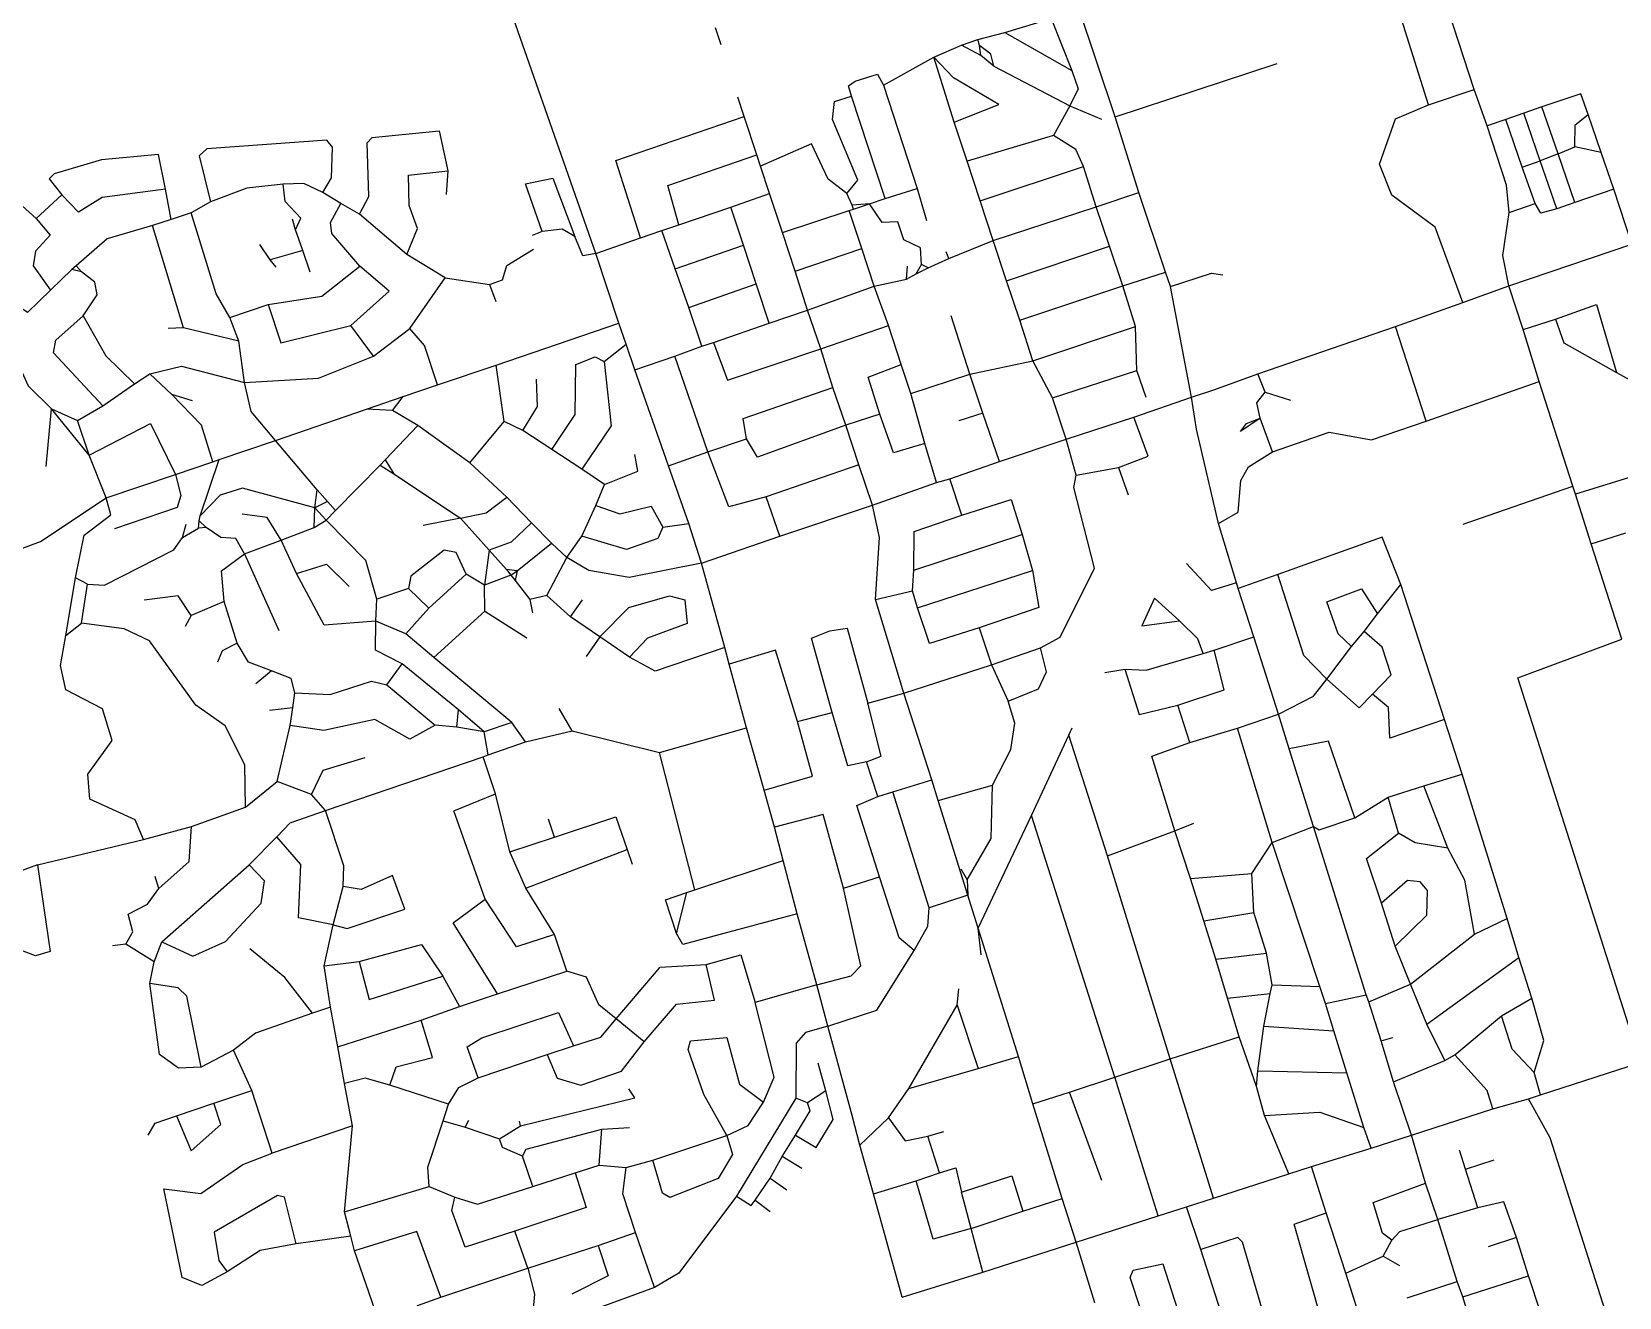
# Model space of a CAD drawing. Header units: metres. Extents: x 609554 to 651406, y 4826501 to 4857446.
# Drawn here: x 634038 to 637794, y 4844622 to 4847618 of the extents above; entities that cross this region are included whole.
import ezdxf

# ---------------------------------------------------------------- set-up
doc = ezdxf.new("R2010")
doc.units = ezdxf.units.M

msp = doc.modelspace()

# ---------------------------------------------------------------- linework, layer by layer
at = {"layer": 'ROADS'}
for points in [[(636601.3, 4847416.6), (636384.1, 4848066.4)], [(635372.7, 4847093.1), (635118.3, 4847821.6)], [(637342.6, 4847444.9), (637278.9, 4847647.8), (637315.8, 4847742.1), (637352.8, 4847782)], [(637451.2, 4847481.6), (637352.8, 4847782)], [(636340.7, 4847616.2), (636450.3, 4847649.7), (636499.1, 4847526.4)], [(635669, 4847587.2), (635656, 4847627.4)], [(636276.7, 4847599.4), (636340.7, 4847616.2)], [(636340.7, 4847616.2), (636499.1, 4847526.4)], [(636172.1, 4847558), (636238, 4847586.2)], [(636238, 4847586.2), (636276.7, 4847599.4)], [(636283.2, 4847561.4), (636238, 4847586.2)], [(636280.7, 4847585.3), (636276.7, 4847599.4)], [(636314.6, 4847536.3), (636307.4, 4847565), (636280.7, 4847585.3)], [(636283.2, 4847561.4), (636280.7, 4847585.3)], [(636052.9, 4847491.6), (636172.1, 4847558)], [(636220.2, 4847404.3), (636172.1, 4847558)], [(636220.2, 4847404.3), (636326.3, 4847445.9), (636218.9, 4847508.9), (636172.1, 4847558)], [(636314.6, 4847536.3), (636283.2, 4847561.4)], [(636314.6, 4847536.3), (636494.1, 4847442.6)], [(636601.3, 4847416.6), (636985.1, 4847542.8)], [(635977.8, 4847465.8), (635970.2, 4847489.8), (635986.5, 4847501.2), (636039.1, 4847517.2), (636052.9, 4847491.6)], [(636052.9, 4847491.6), (636132.7, 4847247.2)], [(636499.1, 4847526.4), (636513.6, 4847482.9), (636494.1, 4847442.6)], [(635723.4, 4847417.5), (635709, 4847463.3)], [(635966.3, 4847235.2), (635992.8, 4847266.3), (635932.9, 4847410.6), (635937.6, 4847452.7), (635977.8, 4847465.8)], [(636057.2, 4847223.6), (635977.8, 4847465.8)], [(637342.6, 4847444.9), (637451.2, 4847481.6)], [(637481.3, 4847394.9), (637451.2, 4847481.6)], [(637720.3, 4847422.3), (637703.4, 4847471.3), (637611.2, 4847440)], [(635478.1, 4847129.9), (635420.3, 4847313.1), (635723.4, 4847417.5)], [(635753.6, 4847326.4), (635723.4, 4847417.5)], [(636494.1, 4847442.6), (636455.3, 4847372.6)], [(636494.1, 4847442.6), (636568.8, 4847411.1)], [(636657.7, 4847237.7), (636601.3, 4847416.6)], [(637423.7, 4846977), (637358.9, 4847155.2), (637255.7, 4847231.1), (637227.1, 4847304.9), (637265, 4847411.6), (637342.6, 4847444.9)], [(637568.2, 4847425.1), (637525.7, 4847410.3)], [(637611.2, 4847440), (637568.2, 4847425.1)], [(637607.1, 4847312.6), (637568.2, 4847425.1)], [(637649.3, 4847329.2), (637611.2, 4847440)], [(637689, 4847345.7), (637690, 4847397.7), (637720.3, 4847422.3)], [(637751.4, 4847332.5), (637720.3, 4847422.3)], [(634813.7, 4847186.1), (634835.4, 4847227.7), (634831.6, 4847354.9), (634843.6, 4847367.5), (635001.9, 4847383.1), (635022.8, 4847289)], [(636251.3, 4847311.9), (636220.2, 4847404.3)], [(637525.7, 4847410.3), (637481.3, 4847394.9)], [(637533.3, 4847190.1), (637527.2, 4847255.2), (637481.3, 4847394.9)], [(637564.8, 4847297.8), (637525.7, 4847410.3)], [(634726.8, 4847237.5), (634747.4, 4847271.8), (634749.2, 4847344.5), (634736.5, 4847361), (634452.1, 4847340.6), (634433.8, 4847324.2), (634460.8, 4847215.2)], [(635966.3, 4847235.2), (635922.3, 4847269.1), (635882.7, 4847352.4), (635762.4, 4847299.9)], [(636455.3, 4847372.6), (636251.3, 4847311.9)], [(636526.4, 4847298.9), (636508.2, 4847339.3), (636455.3, 4847372.6)], [(637649.3, 4847329.2), (637689, 4847345.7)], [(637751.4, 4847332.5), (637689, 4847345.7)], [(634354.5, 4847245.6), (634337.7, 4847327.3), (634203.4, 4847314.4), (634090.8, 4847282), (634078.9, 4847270), (634109.5, 4847231.7)], [(635569.4, 4847161.2), (635543, 4847254.3), (635753.6, 4847326.4)], [(635762.4, 4847299.9), (635753.6, 4847326.4)], [(636281.8, 4847218.1), (636251.3, 4847311.9)], [(637564.8, 4847297.8), (637607.1, 4847312.6)], [(637649.3, 4847329.2), (637607.1, 4847312.6)], [(637646.5, 4847198.6), (637607.1, 4847312.6)], [(637689.2, 4847213.4), (637649.3, 4847329.2)], [(637781.4, 4847245.4), (637751.4, 4847332.5)], [(634925.6, 4847090.7), (634951, 4847152.4), (634931.3, 4847206.7), (634929.5, 4847278.7), (635022.8, 4847289)], [(635022.8, 4847289), (635018.3, 4847232.4)], [(635245.6, 4847145.3), (635206.2, 4847257.7), (635271.3, 4847271.5), (635322.9, 4847133.6)], [(635783.9, 4847235.4), (635762.4, 4847299.9)], [(636281.8, 4847218.1), (636526.4, 4847298.9)], [(636556.5, 4847203.8), (636526.4, 4847298.9)], [(637594.9, 4847211.2), (637564.8, 4847297.8)], [(634109.5, 4847231.7), (634048.7, 4847175.8)], [(634354.5, 4847245.6), (634204.5, 4847225.4), (634148.7, 4847191.2), (634109.5, 4847231.7)], [(634367.7, 4847173.4), (634354.5, 4847245.6)], [(634632.7, 4847257.4), (634547.1, 4847247.8), (634460.8, 4847215.2)], [(634726.8, 4847237.5), (634681.5, 4847258.8), (634632.7, 4847257.4)], [(634662, 4847149.1), (634674.3, 4847176.8), (634637.3, 4847216.2), (634632.7, 4847257.4)], [(634769, 4847211.7), (634726.8, 4847237.5)], [(635692.4, 4847203.1), (635783.9, 4847235.4)], [(635814.4, 4847142.8), (635783.9, 4847235.4)], [(635979.2, 4847207.7), (635966.3, 4847235.2)], [(636057.2, 4847223.6), (636132.7, 4847247.2)], [(636132.7, 4847247.2), (636155, 4847171.1)], [(636556.5, 4847203.8), (636657.7, 4847237.7)], [(636720.9, 4847048.9), (636657.7, 4847237.7)], [(637781.4, 4847245.4), (637689.2, 4847213.4)], [(637824, 4847115), (637781.4, 4847245.4)], [(634027.6, 4846953), (633963.4, 4846997.9), (633954.4, 4847029.6), (633967.2, 4847124.4), (633996.4, 4847194.6), (634015.5, 4847205.6), (634048.7, 4847175.8)], [(634415.2, 4847189.3), (634367.7, 4847173.4)], [(634460.8, 4847215.2), (634415.2, 4847189.3)], [(634506.6, 4846941.7), (634474, 4846997.3), (634415.2, 4847189.3)], [(634814.1, 4847063.3), (634747.7, 4847140.2), (634744.9, 4847166.8), (634769, 4847211.7)], [(634813.7, 4847186.1), (634769, 4847211.7)], [(635569.4, 4847161.2), (635692.4, 4847203.1)], [(635722.3, 4847112.7), (635692.4, 4847203.1)], [(635814.4, 4847142.8), (635972.3, 4847194.6)], [(635972.3, 4847194.6), (635982.2, 4847197.9)], [(636001.8, 4847104.5), (635972.3, 4847194.6)], [(636020.2, 4847210.7), (635979.2, 4847207.7)], [(635982.2, 4847197.9), (635979.2, 4847207.7)], [(635982.2, 4847197.9), (636020.2, 4847210.7)], [(636020.2, 4847210.7), (636057.2, 4847223.6)], [(636142.9, 4847066.7), (636140.5, 4847106.6), (636101.6, 4847125.1), (636087, 4847168), (636050.4, 4847166.7), (636020.2, 4847210.7)], [(636312.5, 4847123.9), (636281.8, 4847218.1)], [(636312.5, 4847123.9), (636556.5, 4847203.8)], [(636588.2, 4847110.6), (636556.5, 4847203.8)], [(637532.5, 4847016.4), (637518.3, 4847088.5), (637533.3, 4847190.1)], [(637533.3, 4847190.1), (637594.9, 4847211.2)], [(637646.5, 4847198.6), (637608.9, 4847188.4), (637594.9, 4847211.2)], [(637689.2, 4847213.4), (637646.5, 4847198.6)], [(634048.7, 4847175.8), (634081.3, 4847136.6), (634047.1, 4847098.9), (634041.5, 4847063.7), (634082.1, 4847006.6)], [(634323.5, 4847159.6), (634216.4, 4847127.7), (634142.7, 4847063.8)], [(634367.7, 4847173.4), (634323.5, 4847159.6)], [(634397, 4846917.1), (634323.5, 4847159.6)], [(634662, 4847149.1), (634655, 4847174.6)], [(634925.6, 4847090.7), (634813.7, 4847186.1)], [(635322.9, 4847133.6), (635292.8, 4847150.9), (635245.6, 4847145.3)], [(635528.6, 4847147.4), (635569.4, 4847161.2)], [(634602.1, 4847078.2), (634577.8, 4847114.7)], [(634679.6, 4847100.3), (634662, 4847149.1)], [(635245.6, 4847145.3), (635221.7, 4847135.4)], [(635372.7, 4847093.1), (635342.1, 4847087.4), (635322.9, 4847133.6)], [(635372.7, 4847093.1), (635478.1, 4847129.9)], [(635478.1, 4847129.9), (635528.6, 4847147.4)], [(635560.2, 4847056.9), (635528.6, 4847147.4)], [(635844.3, 4847051.6), (635814.4, 4847142.8)], [(636208.2, 4847081.4), (636312.5, 4847123.9)], [(636344.6, 4847028.3), (636312.5, 4847123.9)], [(637532.5, 4847016.4), (637824, 4847115)], [(634679.6, 4847100.3), (634602.1, 4847078.2)], [(634616.2, 4847060.4), (634602.1, 4847078.2)], [(634696.6, 4847048.8), (634679.6, 4847100.3)], [(635016.4, 4847035.6), (634925.6, 4847090.7)], [(635121.1, 4847019.4), (635151.8, 4847030.5), (635162.2, 4847064.5), (635225.3, 4847103.2)], [(635427, 4846928.2), (635372.7, 4847093.1)], [(635560.2, 4847056.9), (635722.3, 4847112.7)], [(635752, 4847021.3), (635722.3, 4847112.7)], [(635844.3, 4847051.6), (636001.8, 4847104.5)], [(636031.3, 4847015.8), (636001.8, 4847104.5)], [(636158.8, 4847059.5), (636208.2, 4847081.4)], [(636208.2, 4847081.4), (636201.4, 4847096.7)], [(636344.6, 4847028.3), (636588.2, 4847110.6)], [(636619.5, 4847016.3), (636588.2, 4847110.6)], [(634133.2, 4847055), (634082.1, 4847006.6)], [(634142.7, 4847063.8), (634133.2, 4847055)], [(634155.8, 4847049.8), (634133.2, 4847055)], [(634155.8, 4847049.8), (634142.7, 4847063.8)], [(634160, 4846945.4), (634193.1, 4846995.2), (634186.9, 4847025.1), (634155.8, 4847049.8)], [(634597.5, 4846972.1), (634724, 4846992.3), (634814.1, 4847063.3)], [(634793, 4846922.9), (634883.9, 4847004), (634814.1, 4847063.3)], [(635592.9, 4846964.9), (635560.2, 4847056.9)], [(635873.8, 4846959.1), (635844.3, 4847051.6)], [(636107.9, 4847032.2), (636109.7, 4847063.4)], [(636107.9, 4847032.2), (636130.7, 4847044.9)], [(636130.7, 4847044.9), (636142.9, 4847066.7)], [(636130.7, 4847044.9), (636158.8, 4847059.5)], [(636158.8, 4847059.5), (636142.9, 4847066.7)], [(636619.5, 4847016.3), (636720.9, 4847048.9)], [(636732.5, 4847015), (636720.9, 4847048.9)], [(636732.5, 4847015), (636829.2, 4847046.7), (636856, 4847042.3)], [(634082.1, 4847006.6), (634027.6, 4846953)], [(634932.4, 4846915.6), (635016.4, 4847035.6)], [(635016.4, 4847035.6), (635121.1, 4847019.4)], [(635121.1, 4847019.4), (635136.3, 4846979.1)], [(635592.9, 4846964.9), (635752, 4847021.3)], [(635783, 4846928.4), (635752, 4847021.3)], [(635873.8, 4846959.1), (636031.3, 4847015.8)], [(636031.3, 4847015.8), (636107.9, 4847032.2)], [(636065.3, 4846922.6), (636031.3, 4847015.8)], [(636376, 4846935.3), (636344.6, 4847028.3)], [(636376, 4846935.3), (636619.5, 4847016.3)], [(636649.4, 4846920.4), (636619.5, 4847016.3)], [(636781.8, 4846752.8), (636732.5, 4847015)], [(637423.7, 4846977), (637532.5, 4847016.4)], [(637566.5, 4846913), (637532.5, 4847016.4)], [(634506.6, 4846941.7), (634597.5, 4846972.1)], [(634597.5, 4846972.1), (634627.2, 4846881.4), (634793, 4846922.9)], [(635623.6, 4846873.3), (635592.9, 4846964.9)], [(637264.9, 4846920.2), (637423.7, 4846977)], [(637643, 4846937.4), (637740, 4846972.2), (637787.9, 4846811)], [(634206.5, 4846732.7), (634089.4, 4846858.3), (634094.6, 4846888.2), (634160, 4846945.4)], [(634160, 4846945.4), (634213.3, 4846850.5), (634281.3, 4846784.9)], [(634527.7, 4846885.6), (634506.6, 4846941.7)], [(635137.2, 4846828.9), (635427, 4846928.2)], [(635444.5, 4846878.5), (635427, 4846928.2)], [(635651.1, 4846882.4), (635783, 4846928.4)], [(635783, 4846928.4), (635873.8, 4846959.1)], [(635904.8, 4846867.7), (635873.8, 4846959.1)], [(636257.8, 4846807.4), (636213.7, 4846945.2)], [(636406.7, 4846839.3), (636376, 4846935.3)], [(637566.5, 4846913), (637643, 4846937.4)], [(637643, 4846937.4), (637663.1, 4846881.8), (637787.9, 4846811)], [(634397, 4846917.1), (634360.8, 4846915.6)], [(634527.7, 4846885.6), (634397, 4846917.1)], [(634846.3, 4846850.4), (634793, 4846922.9)], [(634846.3, 4846850.4), (634932.4, 4846915.6)], [(634997.8, 4846782.5), (634967.2, 4846874.9), (634932.4, 4846915.6)], [(635904.8, 4846867.7), (636065.3, 4846922.6)], [(636095.3, 4846830.5), (636065.3, 4846922.6)], [(636406.7, 4846839.3), (636649.4, 4846920.4)], [(636652.3, 4846816.4), (636649.4, 4846920.4)], [(636939.2, 4846807.9), (637264.9, 4846920.2)], [(637337.5, 4846696), (637264.9, 4846920.2)], [(637604.8, 4846789.7), (637566.5, 4846913)], [(633997.5, 4846851.3), (634029.2, 4846779.8), (634084.8, 4846725.3)], [(634541.2, 4846787.5), (634527.7, 4846885.6)], [(634541.2, 4846787.5), (634716.8, 4846798.2), (634846.3, 4846850.4)], [(635392.6, 4846837.2), (635444.5, 4846878.5)], [(635465.1, 4846817.9), (635444.5, 4846878.5)], [(635465.1, 4846817.9), (635559.4, 4846850.4)], [(635559.4, 4846850.4), (635623.6, 4846873.3)], [(635638, 4846623.4), (635559.4, 4846850.4)], [(635623.6, 4846873.3), (635651.1, 4846882.4)], [(635651.1, 4846882.4), (635684.4, 4846793.1), (635904.8, 4846867.7)], [(635933.6, 4846776.2), (635904.8, 4846867.7)], [(634317.4, 4846808.5), (634392.5, 4846826.3), (634541.2, 4846787.5)], [(634997.8, 4846782.5), (635137.2, 4846828.9)], [(635155.8, 4846695.5), (635137.2, 4846828.9)], [(635268.9, 4846629.2), (635323.9, 4846712.1), (635325, 4846830.5), (635371, 4846848.2), (635392.6, 4846837.2)], [(635392.6, 4846837.2), (635409.2, 4846685), (635339.4, 4846582.4)], [(635544.9, 4846590.3), (635465.1, 4846817.9)], [(636044.5, 4846712.9), (636017.3, 4846800.6), (636095.3, 4846830.5)], [(636118.2, 4846761.5), (636095.3, 4846830.5)], [(636257.8, 4846807.4), (636406.7, 4846839.3)], [(636453.3, 4846751.4), (636406.7, 4846839.3)], [(636453.3, 4846751.4), (636652.3, 4846816.4)], [(636674.4, 4846752.3), (636652.3, 4846816.4)], [(634206.5, 4846732.7), (634281.3, 4846784.9)], [(634281.3, 4846784.9), (634317.4, 4846808.5)], [(634369.1, 4846759.6), (634317.4, 4846808.5)], [(634614.9, 4846650.1), (634557, 4846719.4), (634541.2, 4846787.5)], [(634917.1, 4846754.4), (634997.8, 4846782.5)], [(635200.2, 4846674.1), (635234.5, 4846731.1), (635232.5, 4846795.9)], [(635728.8, 4846654.6), (635721, 4846702.1), (635933.6, 4846776.2)], [(635964.4, 4846686.8), (635933.6, 4846776.2)], [(636118.2, 4846761.5), (636257.8, 4846807.4)], [(636288.4, 4846715.1), (636257.8, 4846807.4)], [(636837.5, 4846771.2), (636939.2, 4846807.9)], [(636956.1, 4846764.5), (636939.2, 4846807.9)], [(637337.5, 4846696), (637604.8, 4846789.7)], [(637684, 4846542.4), (637604.8, 4846789.7)], [(637787.9, 4846811), (637905.5, 4846746.4)], [(634466.7, 4846600.1), (634440, 4846686.3), (634369.1, 4846759.6)], [(634418.2, 4846744.3), (634369.1, 4846759.6)], [(634830.1, 4846724.4), (634917.1, 4846754.4)], [(634891.8, 4846721.5), (634917.1, 4846754.4)], [(636150.9, 4846643.6), (636118.2, 4846761.5)], [(636485.5, 4846653.4), (636453.3, 4846751.4)], [(636645.9, 4846705.3), (636781.8, 4846752.8)], [(636781.8, 4846752.8), (636837.5, 4846771.2)], [(636793.6, 4846677.3), (636781.8, 4846752.8)], [(636944.2, 4846703.5), (636936.4, 4846739.4), (636956.1, 4846764.5)], [(636956.1, 4846764.5), (637016.6, 4846745.7)], [(634072, 4846588.5), (634084.8, 4846725.3)], [(634174.1, 4846615.9), (634084.8, 4846725.3)], [(634084.8, 4846725.3), (634146.1, 4846697.9)], [(634146.1, 4846697.9), (634206.5, 4846732.7)], [(634614.9, 4846650.1), (634830.1, 4846724.4)], [(634891.8, 4846721.5), (634830.1, 4846724.4)], [(634951.8, 4846686), (634891.8, 4846721.5)], [(636044.5, 4846712.9), (635964.4, 4846686.8)], [(636150.9, 4846643.6), (636077.1, 4846621.1), (636044.5, 4846712.9)], [(636288.4, 4846715.1), (636231.3, 4846696.9)], [(636327.4, 4846600.5), (636288.4, 4846715.1)], [(636485.5, 4846653.4), (636645.9, 4846705.3)], [(636609.5, 4846586.6), (636679.5, 4846612.9), (636645.9, 4846705.3)], [(636944.2, 4846703.5), (636898.2, 4846671.8), (636912.1, 4846690.5), (636944.2, 4846703.5)], [(636973.7, 4846623.3), (636944.2, 4846703.5)], [(634174.1, 4846615.9), (634146.1, 4846697.9)], [(634174.1, 4846615.9), (634318.6, 4846690.4), (634378.3, 4846570)], [(634874.1, 4846604.5), (634951.8, 4846686)], [(635074.3, 4846597.8), (634951.8, 4846686)], [(635074.3, 4846597.8), (635155.8, 4846695.5)], [(635200.2, 4846674.1), (635155.8, 4846695.5)], [(635268.9, 4846629.2), (635200.2, 4846674.1)], [(635964.4, 4846686.8), (635754.8, 4846611), (635728.8, 4846654.6)], [(635995.3, 4846593.1), (635964.4, 4846686.8)], [(636845.8, 4846453.9), (636793.6, 4846677.3)], [(636973.7, 4846623.3), (637107.7, 4846670.1), (637207.9, 4846652.1), (637337.5, 4846696)], [(634481.8, 4846605.2), (634614.9, 4846650.1)], [(634713.5, 4846533.8), (634614.9, 4846650.1)], [(635339.4, 4846582.4), (635268.9, 4846629.2)], [(635638, 4846623.4), (635728.8, 4846654.6)], [(636178.8, 4846550.8), (636150.9, 4846643.6)], [(636327.4, 4846600.5), (636485.5, 4846653.4)], [(636509.2, 4846568.7), (636485.5, 4846653.4)], [(634213.8, 4846514.6), (634174.1, 4846615.9)], [(634378.3, 4846570), (634466.7, 4846600.1)], [(634436.5, 4846472.3), (634481.8, 4846605.2)], [(634466.7, 4846600.1), (634481.8, 4846605.2)], [(634756.8, 4846484.3), (634862.1, 4846592.2)], [(634862.1, 4846592.2), (634874.1, 4846604.5)], [(634862.1, 4846592.2), (634894.4, 4846571.4)], [(634874.1, 4846604.5), (634894.4, 4846571.4)], [(635162.2, 4846516.6), (635074.3, 4846597.8)], [(635393, 4846546.5), (635472.2, 4846577.8), (635465.1, 4846617.1)], [(635544.9, 4846590.3), (635638, 4846623.4)], [(635592.5, 4846453.7), (635544.9, 4846590.3)], [(635775.8, 4846517.4), (635687.2, 4846493), (635638, 4846623.4)], [(635995.3, 4846593.1), (635775.8, 4846517.4)], [(636027.1, 4846497.1), (635995.3, 4846593.1)], [(636210.2, 4846559.4), (636327.4, 4846600.5)], [(636845.8, 4846453.9), (636892.4, 4846481.1), (636899, 4846556), (636916.7, 4846588.3), (636973.7, 4846623.3)], [(634213.8, 4846514.6), (634378.3, 4846570)], [(634378.3, 4846570), (634390.8, 4846519.8), (634381.8, 4846491.6), (634233.7, 4846441)], [(634894.4, 4846571.4), (635052.6, 4846466.2)], [(635393, 4846546.5), (635339.4, 4846582.4)], [(636027.1, 4846497.1), (636178.8, 4846550.8)], [(636178.8, 4846550.8), (636210.2, 4846559.4)], [(636238.9, 4846473.9), (636210.2, 4846559.4)], [(636424.9, 4846159.9), (636471.4, 4846184.8), (636552.3, 4846347.8), (636503.6, 4846538.9), (636509.2, 4846568.7)], [(636509.2, 4846568.7), (636609.5, 4846586.6)], [(636609.5, 4846586.6), (636631.9, 4846522)], [(637900.5, 4846500), (637869.6, 4846578.9), (637690.4, 4846523)], [(633792.5, 4846312.7), (634058.7, 4846411.2), (634213.8, 4846514.6)], [(634141.2, 4846325.1), (634161.8, 4846426.3), (634225.5, 4846474.3), (634213.8, 4846514.6)], [(634707.4, 4846490.9), (634536.4, 4846537.7), (634484, 4846520.9), (634436.5, 4846472.3)], [(634707.4, 4846490.9), (634713.5, 4846533.8)], [(634737.6, 4846506.2), (634713.5, 4846533.8)], [(635052.6, 4846466.2), (635113.1, 4846479.4), (635162.2, 4846516.6)], [(635220.8, 4846455.8), (635162.2, 4846516.6)], [(635372.9, 4846496.4), (635393, 4846546.5)], [(635808, 4846424.1), (635775.8, 4846517.4)], [(637424.9, 4846452.2), (637684, 4846542.4)], [(637690.4, 4846523), (637684, 4846542.4)], [(637727.8, 4846406), (637690.4, 4846523)], [(634627.8, 4846414.3), (634594.9, 4846467.9), (634536.1, 4846476)], [(634706.6, 4846444.6), (634707.4, 4846490.9)], [(634737.6, 4846506.2), (634707.4, 4846490.9)], [(634734.6, 4846461.7), (634707.4, 4846490.9)], [(634734.6, 4846461.7), (634756.8, 4846484.3)], [(634756.8, 4846484.3), (634737.6, 4846506.2)], [(635339.3, 4846423.7), (635372.9, 4846496.4)], [(635372.9, 4846496.4), (635429.8, 4846476.8), (635503.5, 4846494.8), (635530.9, 4846444.9)], [(635808, 4846424.1), (636027.1, 4846497.1)], [(636034.5, 4846274.2), (636044.2, 4846420.4), (636027.1, 4846497.1)], [(636238.9, 4846473.9), (636355.3, 4846511), (636381.1, 4846427.5)], [(634394.9, 4846420.7), (634403.5, 4846452.2)], [(634394.9, 4846420.7), (634432.8, 4846442.7)], [(634432.8, 4846442.7), (634434.3, 4846460.1)], [(634451, 4846444.7), (634432.8, 4846442.7)], [(634434.3, 4846460.1), (634436.5, 4846472.3)], [(634451, 4846444.7), (634434.3, 4846460.1)], [(634541.3, 4846382), (634521.2, 4846418.7), (634485.7, 4846420.4), (634451, 4846444.7)], [(634627.8, 4846414.3), (634706.6, 4846444.6)], [(634706.6, 4846444.6), (634734.6, 4846461.7)], [(634854.5, 4846274.4), (634828.1, 4846366.1), (634734.6, 4846461.7)], [(635052.6, 4846466.2), (634963.9, 4846449.2)], [(635052.6, 4846466.2), (635120, 4846390.8)], [(635220.8, 4846455.8), (635172.1, 4846410), (635120, 4846390.8)], [(635267.4, 4846407.4), (635220.8, 4846455.8)], [(635530.9, 4846444.9), (635519.7, 4846418.4), (635445.2, 4846392.4), (635339.3, 4846423.7)], [(635530.9, 4846444.9), (635592.5, 4846453.7)], [(635622.7, 4846359.8), (635592.5, 4846453.7)], [(636124.9, 4846343.5), (636125.7, 4846434.9), (636238.9, 4846473.9)], [(636888.8, 4846313.7), (636845.8, 4846453.9)], [(634170.2, 4846310), (634210.2, 4846308), (634374.3, 4846391.2), (634394.9, 4846420.7)], [(634541.3, 4846382), (634627.8, 4846414.3)], [(634664.4, 4846335.9), (634627.8, 4846414.3)], [(635186.6, 4846341.7), (635267.4, 4846407.4)], [(635304.2, 4846373.5), (635267.4, 4846407.4)], [(635304.2, 4846373.5), (635339.3, 4846423.7)], [(635622.7, 4846359.8), (635808, 4846424.1)], [(636124.9, 4846343.5), (636381.1, 4846427.5)], [(636381.1, 4846427.5), (636406.2, 4846342.9)], [(637277.1, 4846309.7), (637233.3, 4846421.9), (636986, 4846333.4)], [(637727.8, 4846406), (637809.5, 4846432)], [(637800.3, 4846180.2), (637727.8, 4846406)], [(634493.3, 4846268.9), (634486.8, 4846341.7), (634541.3, 4846382)], [(634541.3, 4846382), (634622.6, 4846200.8)], [(635065.9, 4846334.3), (635042.2, 4846385.2), (635013.7, 4846390.7), (634934.9, 4846329), (634929.2, 4846299.9)], [(635120, 4846390.8), (635109.1, 4846308.2)], [(635120, 4846390.8), (635161, 4846345.1)], [(635257.1, 4846283.8), (635304.2, 4846373.5)], [(635622.7, 4846359.8), (635451.2, 4846326.3), (635356.4, 4846342.6), (635304.2, 4846373.5)], [(634118.3, 4846189), (634141.2, 4846325.1)], [(634170.2, 4846310), (634141.2, 4846325.1)], [(634664.4, 4846335.9), (634735.4, 4846357.4), (634788.7, 4846304.8)], [(634852.2, 4846222.6), (634730, 4846213.2), (634664.4, 4846335.9)], [(634977.3, 4846253.5), (635065.9, 4846334.3)], [(635109.1, 4846308.2), (635065.9, 4846334.3)], [(635171.2, 4846331.6), (635109.1, 4846308.2)], [(635161, 4846345.1), (635171.2, 4846331.6)], [(635186.6, 4846341.7), (635161, 4846345.1)], [(635171.2, 4846331.6), (635186.6, 4846341.7)], [(635171.2, 4846331.6), (635181.4, 4846318.7)], [(635186.6, 4846341.7), (635181.4, 4846318.7)], [(635677.5, 4846160.2), (635622.7, 4846359.8)], [(636122.2, 4846294.5), (636124.9, 4846343.5)], [(636134.1, 4846254), (636406.2, 4846342.9)], [(636406.2, 4846342.9), (636421.1, 4846255.2), (636279.8, 4846206.6)], [(636888.8, 4846313.7), (636829.1, 4846295.6), (636770.4, 4846359.5)], [(636986, 4846333.4), (636892.6, 4846299.7)], [(637102, 4846085.5), (637047.5, 4846141.5), (636986, 4846333.4)], [(634155.6, 4846218), (634170.2, 4846310)], [(634929.2, 4846299.9), (634854.5, 4846274.4)], [(634929.2, 4846299.9), (634977.3, 4846253.5)], [(635110.2, 4846246.1), (635109.1, 4846308.2)], [(635181.4, 4846318.7), (635216.5, 4846274.2)], [(636034.5, 4846274.2), (636122.2, 4846294.5)], [(636134.1, 4846254), (636122.2, 4846294.5)], [(636892.6, 4846299.7), (636888.8, 4846313.7)], [(636929.2, 4846185.4), (636892.6, 4846299.7)], [(637160.6, 4846162.6), (637128.8, 4846193), (637102.2, 4846268.5), (637184.2, 4846299), (637221.9, 4846239.7)], [(637221.9, 4846239.7), (637277.1, 4846309.7)], [(637381, 4845990.3), (637277.1, 4846309.7)], [(634415.3, 4846236.2), (634384.6, 4846282.3), (634304.1, 4846272.7)], [(634493.3, 4846268.9), (634415.3, 4846236.2)], [(634524.2, 4846170.5), (634493.3, 4846268.9)], [(634852.2, 4846222.6), (634854.5, 4846274.4)], [(634923, 4846192.4), (634977.3, 4846253.5)], [(635257.1, 4846283.8), (635216.5, 4846274.2)], [(635216.5, 4846274.2), (635222.7, 4846242.2)], [(635312.9, 4846233.3), (635257.1, 4846283.8)], [(635312.9, 4846233.3), (635340.9, 4846272.9)], [(635382.5, 4846185.4), (635451, 4846254.9), (635547.1, 4846282.5), (635582.9, 4846273.2), (635588.5, 4846217.5), (635495.2, 4846182.1), (635452.4, 4846137.5)], [(636101.5, 4846052.4), (636034.5, 4846274.2)], [(636279.8, 4846206.6), (636162.3, 4846169.5), (636134.1, 4846254)], [(636754, 4846223.2), (636694.5, 4846277.1), (636664.5, 4846211.6), (636754, 4846223.2)], [(634118.3, 4846189), (634155.6, 4846218)], [(634543.4, 4845782.5), (634541.9, 4845882.6), (634495.3, 4845974.6), (634426.6, 4846024.1), (634316.3, 4846175.9), (634256.4, 4846204.5), (634155.6, 4846218)], [(634415.3, 4846236.2), (634400.8, 4846210)], [(634914.2, 4846121.5), (634851.3, 4846154.4), (634852.2, 4846222.6)], [(634923, 4846192.4), (634852.2, 4846222.6)], [(634989.4, 4846136.8), (635110.2, 4846246.1)], [(635110.2, 4846246.1), (635209.4, 4846182.9)], [(635382.5, 4846185.4), (635312.9, 4846233.3)], [(636809.5, 4846146.2), (636796.9, 4846181), (636754, 4846223.2)], [(637190.5, 4846198.1), (637221.9, 4846239.7)], [(634302.3, 4845706.2), (634282.4, 4845752.4), (634175.4, 4845801.2), (634170.5, 4845860.6), (634228.3, 4845940.6), (634205.1, 4846014.8), (634118.9, 4846060.3), (634106, 4846117.4), (634118.3, 4846189)], [(634989.4, 4846136.8), (634923, 4846192.4)], [(635382.5, 4846185.4), (635349.9, 4846139.4)], [(635452.4, 4846137.5), (635382.5, 4846185.4)], [(635931.9, 4846006.3), (635883.2, 4846182.5), (635926.2, 4846200.2), (635967.2, 4846206), (636016.3, 4846028.8)], [(636279.8, 4846206.6), (636309.1, 4846119.2)], [(636835.8, 4846153.7), (636929.2, 4846185.4)], [(636987.6, 4846002.4), (636929.2, 4846185.4)], [(637160.6, 4846162.6), (637190.5, 4846198.1)], [(637210.3, 4846050.1), (637254.8, 4846095.3), (637233, 4846160.9), (637190.5, 4846198.1)], [(637844.4, 4845177.9), (637553.9, 4846088.7), (637800.3, 4846180.2)], [(634524.2, 4846170.5), (634488.6, 4846152.5), (634477.7, 4846125.5)], [(634605.4, 4846105.5), (634550.9, 4846125.6), (634524.2, 4846170.5)], [(635174, 4845982.8), (634989.4, 4846136.8)], [(635677.5, 4846160.2), (635513.2, 4846104), (635452.4, 4846137.5)], [(635688, 4846120.9), (635677.5, 4846160.2)], [(635850.2, 4845984.8), (635797.5, 4846153.9), (635688, 4846120.9)], [(636309.1, 4846119.2), (636424.9, 4846159.9)], [(636348.4, 4846033.3), (636419.9, 4846062.2), (636439.3, 4846102.5), (636424.9, 4846159.9)], [(636624, 4846108.7), (636674.9, 4846106.6), (636809.5, 4846146.2)], [(636749.7, 4846024.1), (636859.6, 4846060.1), (636835.8, 4846153.7)], [(636809.5, 4846146.2), (636835.8, 4846153.7)], [(637102, 4846085.5), (637160.6, 4846162.6)], [(634605.4, 4846105.5), (634568.3, 4846074)], [(634660.1, 4846052.8), (634651.7, 4846086.8), (634605.4, 4846105.5)], [(634878.1, 4846071.6), (634914.2, 4846121.5)], [(635047.7, 4846012.9), (634914.2, 4846121.5)], [(635729.4, 4845969.9), (635688, 4846120.9)], [(636101.5, 4846052.4), (636309.1, 4846119.2)], [(636309.1, 4846119.2), (636348.4, 4846033.3)], [(636577, 4846100.8), (636624, 4846108.7)], [(636624, 4846108.7), (636658.3, 4846001.5), (636749.7, 4846024.1)], [(634660.1, 4846052.8), (634744.4, 4846049.2), (634842, 4846081), (634878.1, 4846071.6)], [(634878.1, 4846071.6), (634992.7, 4845976.5)], [(636987.6, 4846002.4), (637070.3, 4846044.9), (637102, 4846085.5)], [(637102, 4846085.5), (637178.8, 4846017.9), (637210.3, 4846050.1)], [(634655.7, 4846017.6), (634660.1, 4846052.8)], [(636013, 4845889.8), (636047.9, 4845903.4), (636016.3, 4846028.8)], [(636016.3, 4846028.8), (636101.5, 4846052.4)], [(636167.3, 4845847.4), (636101.5, 4846052.4)], [(636310.9, 4845834.2), (636354.7, 4845918.9), (636364.2, 4845980.9), (636348.4, 4846033.3)], [(636777.7, 4845935.6), (636749.7, 4846024.1)], [(637381, 4845990.3), (637251, 4845945.4), (637248.1, 4846018.1), (637210.3, 4846050.1)], [(634655.7, 4846017.6), (634600.6, 4846011.1)], [(634649.7, 4845975.4), (634655.7, 4846017.6)], [(634992.7, 4845976.5), (634932.4, 4845943.5), (634850, 4845990), (634729.2, 4845964.2), (634649.7, 4845975.4)], [(635043.7, 4845971.8), (635047.7, 4846012.9)], [(635108.6, 4845960.8), (635047.7, 4846012.9)], [(635316.9, 4845963), (635285.8, 4846015.6)], [(635850.2, 4845984.8), (635931.9, 4846006.3)], [(636013, 4845889.8), (635968.9, 4845880), (635931.9, 4846006.3)], [(636890.9, 4845969.7), (636987.6, 4846002.4)], [(637012.8, 4845920.7), (636987.6, 4846002.4)], [(637422.4, 4845860.9), (637381, 4845990.3)], [(634618.5, 4845843), (634649.7, 4845975.4)], [(635043.7, 4845971.8), (634992.7, 4845976.5)], [(635108.6, 4845960.8), (635043.7, 4845971.8)], [(635174, 4845982.8), (635108.6, 4845960.8)], [(635117.6, 4845906.3), (635108.6, 4845960.8)], [(635206.6, 4845936.8), (635174, 4845982.8)], [(635206.6, 4845936.8), (635316.9, 4845963)], [(635316.9, 4845963), (635523.4, 4845911.6)], [(635523.4, 4845911.6), (635729.4, 4845969.9)], [(635771.3, 4845822.4), (635729.4, 4845969.9)], [(635771.3, 4845822.4), (635885.5, 4845855.5), (635850.2, 4845984.8)], [(636403.1, 4845762.8), (636492, 4845953.1)], [(636492, 4845953.1), (636499.4, 4845970.5)], [(636583.3, 4845667.1), (636492, 4845953.1)], [(636777.7, 4845935.6), (636890.9, 4845969.7)], [(636973.2, 4845699.1), (636890.9, 4845969.7)], [(635117.6, 4845906.3), (635206.6, 4845936.8)], [(635607.1, 4845586.8), (635523.4, 4845911.6)], [(636742.5, 4845726.1), (636688.5, 4845903), (636777.7, 4845935.6)], [(637168.7, 4845757.1), (637106.2, 4845938.6), (637012.8, 4845920.7)], [(637070.5, 4845736.3), (637012.8, 4845920.7)], [(634700.2, 4845812.2), (634727.5, 4845869.8), (634826.7, 4845900)], [(634732.8, 4845774.5), (635106.1, 4845901.6)], [(635106.1, 4845901.6), (635117.6, 4845906.3)], [(635135.1, 4845814.2), (635106.1, 4845901.6)], [(636040.2, 4845807.3), (636013, 4845889.8)], [(634543.4, 4845782.5), (634618.5, 4845843)], [(634700.2, 4845812.2), (634618.5, 4845843)], [(636075.5, 4845818.3), (636167.3, 4845847.4)], [(636182.7, 4845797.9), (636167.3, 4845847.4)], [(637331.9, 4845832.8), (637422.4, 4845860.9)], [(637529, 4845519.2), (637422.4, 4845860.9)], [(634732.8, 4845774.5), (634700.2, 4845812.2)], [(635111, 4845564.8), (635036.6, 4845774.1), (635135.1, 4845814.2)], [(635169, 4845676.7), (635135.1, 4845814.2)], [(635795.1, 4845734.8), (635771.3, 4845822.4)], [(636043.8, 4845617.3), (635990, 4845786.3), (636040.2, 4845807.3)], [(636040.2, 4845807.3), (636075.5, 4845818.3)], [(636161.4, 4845543.7), (636075.5, 4845818.3)], [(636182.7, 4845797.9), (636310.9, 4845834.2)], [(636251.5, 4845610), (636308.3, 4845708.1), (636310.9, 4845834.2)], [(637168.7, 4845757.1), (637247.3, 4845805.9)], [(637247.3, 4845805.9), (637331.9, 4845832.8)], [(637271.7, 4845720.5), (637247.3, 4845805.9)], [(637388.4, 4845685.7), (637331.9, 4845832.8)], [(634416.1, 4845736.8), (634543.4, 4845782.5)], [(634618.2, 4845712.1), (634649.5, 4845745.1), (634732.8, 4845774.5)], [(634774.6, 4845594.6), (634776.8, 4845643.6), (634732.8, 4845774.5)], [(635958.7, 4845590.8), (635910.9, 4845764.9), (635795.1, 4845734.8)], [(636252.9, 4845573.9), (636182.7, 4845797.9)], [(636277.4, 4845495.7), (636403.1, 4845762.8)], [(636600.9, 4845143.3), (636403.1, 4845762.8)], [(634302.3, 4845706.2), (634416.1, 4845736.8)], [(634339, 4845590.1), (634410.4, 4845654.1), (634416.1, 4845736.8)], [(635274.8, 4845711.6), (635260.9, 4845754)], [(635274.8, 4845711.6), (635419.7, 4845759.2), (635446.9, 4845682)], [(635815.9, 4845655.8), (635795.1, 4845734.8)], [(636583.3, 4845667.1), (636742.5, 4845726.1)], [(636742.5, 4845726.1), (636787.7, 4845744.4)], [(636779.3, 4845613.6), (636742.5, 4845726.1)], [(636973.2, 4845699.1), (637070.5, 4845736.3)], [(637070.5, 4845736.3), (637083.8, 4845728.5), (637168.7, 4845757.1)], [(637195.1, 4845338.1), (637070.5, 4845736.3)], [(634051.6, 4845645.5), (634302.3, 4845706.2)], [(634552.1, 4845646), (634618.2, 4845712.1)], [(634751.2, 4845503.7), (634669.2, 4845520.2), (634674.6, 4845646.4), (634618.2, 4845712.1)], [(635169, 4845676.7), (635274.8, 4845711.6)], [(636924.6, 4845625.3), (636973.2, 4845699.1)], [(637085.6, 4845358.1), (636973.2, 4845699.1)], [(637231.8, 4845554.8), (637196.2, 4845661.2), (637271.7, 4845720.5)], [(637388.4, 4845685.7), (637310.9, 4845698.3), (637271.7, 4845720.5)], [(635207, 4845590.8), (635169, 4845676.7)], [(635207, 4845590.8), (635446.9, 4845682)], [(635446.9, 4845682), (635458.8, 4845647.4)], [(635607.1, 4845586.8), (635815.9, 4845655.8)], [(635849.2, 4845529.6), (635815.9, 4845655.8)], [(636731.7, 4845186.7), (636583.3, 4845667.1)], [(637451.6, 4845481.8), (637428.6, 4845609.4), (637388.4, 4845685.7)], [(634051.6, 4845645.5), (633930.8, 4845601.4)], [(634051.6, 4845645.5), (634081.9, 4845440.7), (634047.2, 4845430.4), (633948.2, 4845467.6)], [(634339, 4845590.1), (634329.7, 4845618)], [(634346.1, 4845463.5), (634419, 4845429.5), (634496.6, 4845464.6), (634581.1, 4845555.2), (634589, 4845607.8), (634552.1, 4845646)], [(634346.1, 4845463.5), (634552.1, 4845646)], [(634751.2, 4845503.7), (634784.1, 4845495.5), (634920.4, 4845540.9), (634891.7, 4845620.8), (634817.3, 4845587.7), (634774.6, 4845594.6)], [(635958.7, 4845590.8), (636043.8, 4845617.3)], [(636125.8, 4845442.8), (636090.6, 4845473.1), (636043.8, 4845617.3)], [(636236.6, 4845636.1), (636251.5, 4845610)], [(636779.3, 4845613.6), (636924.6, 4845625.3)], [(636811.3, 4845513.2), (636779.3, 4845613.6)], [(636929.5, 4845533.3), (636924.6, 4845625.3)], [(634260.4, 4845458.4), (634277.4, 4845487.1), (634266.1, 4845528.8), (634311.7, 4845552.7), (634339, 4845590.1)], [(634751.2, 4845503.7), (634774.6, 4845594.6)], [(635274.5, 4845480.9), (635207, 4845590.8)], [(635563.9, 4845483.3), (635537.8, 4845563.2), (635587.9, 4845580.3)], [(635563.9, 4845483.3), (635587.9, 4845580.3)], [(635587.9, 4845580.3), (635607.1, 4845586.8)], [(635895.4, 4845361.6), (635976.6, 4845383.1), (635999.3, 4845406.5), (635958.7, 4845590.8)], [(636252.9, 4845573.9), (636161.4, 4845543.7)], [(636251.5, 4845610), (636252.9, 4845573.9)], [(636264, 4845538.7), (636252.9, 4845573.9)], [(637264.1, 4845453.4), (637338.9, 4845526.7), (637340.8, 4845584.8), (637322.8, 4845605.5), (637293.4, 4845608.9), (637231.8, 4845554.8)], [(635140.2, 4845340.3), (635035.4, 4845508.8), (635111, 4845564.8)], [(635274.5, 4845480.9), (635184.6, 4845452.1), (635111, 4845564.8)], [(636125.8, 4845442.8), (636158.3, 4845500.4), (636161.4, 4845543.7)], [(636277.4, 4845495.7), (636264, 4845538.7)], [(637264.1, 4845453.4), (637231.8, 4845554.8)], [(634729.6, 4845407), (634751.2, 4845503.7)], [(635849.2, 4845529.6), (635578.2, 4845456.9), (635563.9, 4845483.3)], [(635895.4, 4845361.6), (635849.2, 4845529.6)], [(636811.3, 4845513.2), (636929.5, 4845533.3)], [(636839.3, 4845422.7), (636811.3, 4845513.2)], [(636959.3, 4845436.9), (636929.5, 4845533.3)], [(637451.6, 4845481.8), (637529, 4845519.2)], [(637556.8, 4845426.7), (637529, 4845519.2)], [(634327.4, 4845416.4), (634346.1, 4845463.5)], [(635303.9, 4845393.9), (635274.5, 4845480.9)], [(636284.3, 4845433.2), (636277.4, 4845495.7)], [(636372.5, 4845192), (636277.4, 4845495.7)], [(637300.1, 4845363), (637451.6, 4845481.8)], [(634260.4, 4845458.4), (634229.4, 4845454.2)], [(634327.4, 4845416.4), (634260.4, 4845458.4)], [(634702.4, 4845294.8), (634636.7, 4845379.4), (634553.9, 4845447.3)], [(634813, 4845417), (634960.1, 4845457.3), (635010.4, 4845382.4)], [(635634, 4845409.6), (635715.5, 4845432.6), (635749.9, 4845319.8)], [(635921.3, 4845264), (636037.8, 4845301.7), (636125.8, 4845442.8)], [(636839.3, 4845422.7), (636959.3, 4845436.9)], [(636972.5, 4845362.1), (636959.3, 4845436.9)], [(637300.1, 4845363), (637264.1, 4845453.4)], [(637338.7, 4845268.7), (637556.8, 4845426.7)], [(637587.1, 4845330.2), (637556.8, 4845426.7)], [(634317.5, 4845365.3), (634327.4, 4845416.4)], [(634729.6, 4845407), (634813, 4845417)], [(634745.2, 4845308.9), (634729.6, 4845407)], [(634813, 4845417), (634836.4, 4845327.3), (635010.4, 4845382.4)], [(635140.2, 4845340.3), (635303.9, 4845393.9)], [(635420.6, 4845281.4), (635379.5, 4845314.8), (635350.9, 4845379.8), (635303.9, 4845393.9)], [(635420.6, 4845281.4), (635524.7, 4845403.8), (635634, 4845409.6)], [(635487, 4845226.8), (635563.4, 4845316.3), (635653.7, 4845325.8), (635634, 4845409.6)], [(636867.2, 4845330.2), (636839.3, 4845422.7)], [(634439.1, 4845167), (634404.7, 4845334.7), (634384.5, 4845354.6), (634317.5, 4845365.3)], [(634439.1, 4845167), (634385.5, 4845164.2), (634340.2, 4845196.9), (634317.5, 4845365.3)], [(635010.4, 4845382.4), (635050.1, 4845310.4)], [(635895.4, 4845361.6), (635749.9, 4845319.8)], [(635921.3, 4845264), (635895.4, 4845361.6)], [(636227.7, 4845313.6), (636231.7, 4845352.7)], [(636968.5, 4845341), (636972.5, 4845362.1)], [(636972.5, 4845362.1), (637085.6, 4845358.1)], [(637099.1, 4845317.4), (637085.6, 4845358.1)], [(637201.4, 4845321.2), (637300.1, 4845363)], [(637338.7, 4845268.7), (637300.1, 4845363)], [(634959.1, 4845278.3), (635050.1, 4845310.4)], [(635050.1, 4845310.4), (635140.2, 4845340.3)], [(635769.1, 4845083.7), (635794.5, 4845143.6), (635749.9, 4845319.8)], [(636113.3, 4845116.5), (636227.7, 4845313.6)], [(636227.7, 4845313.6), (636277.4, 4845163.7)], [(636867.2, 4845330.2), (636968.5, 4845341)], [(636894.6, 4845238.7), (636867.2, 4845330.2)], [(636953.1, 4845263.7), (636968.5, 4845341)], [(637099.1, 4845317.4), (637195.1, 4845338.1)], [(637118.6, 4845252.7), (637099.1, 4845317.4)], [(637201.4, 4845321.2), (637195.1, 4845338.1)], [(637230.9, 4845229), (637201.4, 4845321.2)], [(637515.5, 4845288.4), (637587.1, 4845330.2)], [(637593, 4845154.3), (637616, 4845229.7), (637587.1, 4845330.2)], [(634702.4, 4845294.8), (634567.6, 4845247.2), (634515.4, 4845207.1)], [(634745.2, 4845308.9), (634702.4, 4845294.8)], [(634762, 4845214.7), (634745.2, 4845308.9)], [(634762, 4845214.7), (634959.1, 4845278.3)], [(634885.1, 4845124.3), (634899.9, 4845167.4), (634986.5, 4845189.9), (634959.1, 4845278.3)], [(635093.9, 4845141.8), (635068.5, 4845214.9), (635103, 4845236.1), (635284.4, 4845296.2), (635319.9, 4845217.6)], [(635319.9, 4845217.6), (635384.6, 4845237.7), (635420.6, 4845281.4)], [(635487, 4845226.8), (635420.6, 4845281.4)], [(637404.9, 4845195.8), (637515.5, 4845288.4)], [(637593, 4845154.3), (637541.1, 4845209.4), (637515.5, 4845288.4)], [(635682.6, 4845005), (635627.8, 4845102.4), (635591.5, 4845208.9), (635597, 4845228.9), (635682.5, 4845237.4), (635712.8, 4845126.7), (635769.1, 4845083.7)], [(635921.3, 4845264), (635869.1, 4845248.9), (635847, 4845223.9), (635846, 4845093.9)], [(635978.8, 4845052.6), (635921.3, 4845264)], [(636731.7, 4845186.7), (636894.6, 4845238.7)], [(636935.9, 4845121.4), (636894.6, 4845238.7)], [(636938.6, 4845158.4), (636953.1, 4845263.7)], [(636953.1, 4845263.7), (637118.6, 4845252.7)], [(637149.5, 4845153.3), (637118.6, 4845252.7)], [(637230.9, 4845229), (637258.5, 4845237.3)], [(637381.4, 4845182.3), (637338.7, 4845268.7)], [(634515.4, 4845207.1), (634439.1, 4845167)], [(634558.6, 4845111.8), (634515.4, 4845207.1)], [(634777.9, 4845128.5), (634762, 4845214.7)], [(635257.8, 4845196.8), (635281.1, 4845140.7), (635337.3, 4845124.3), (635433.3, 4845157.7), (635487, 4845226.8)], [(635257.8, 4845196.8), (635319.9, 4845217.6)], [(637260.1, 4845132.3), (637230.9, 4845229)], [(635093.9, 4845141.8), (635257.8, 4845196.8)], [(635917, 4845111), (635898.6, 4845176.2)], [(636113.3, 4845116.5), (636277.4, 4845163.7)], [(636277.4, 4845163.7), (636372.5, 4845192)], [(636406.5, 4845079.8), (636372.5, 4845192)], [(636600.9, 4845143.3), (636731.7, 4845186.7)], [(636833.7, 4844856.9), (636731.7, 4845186.7)], [(637260.1, 4845132.3), (637381.4, 4845182.3)], [(637381.4, 4845182.3), (637404.9, 4845195.8)], [(637495.2, 4845068.5), (637481.6, 4845111.3), (637404.9, 4845195.8)], [(637607.9, 4845101.6), (637844.4, 4845177.9)], [(634885.1, 4845124.3), (634826.9, 4845141), (634777.9, 4845128.5)], [(634797, 4845027.8), (634777.9, 4845128.5)], [(635023.8, 4845079.3), (634885.1, 4845124.3)], [(635023.8, 4845079.3), (635048.7, 4845119.1), (635093.9, 4845141.8)], [(636493.2, 4845107.4), (636600.9, 4845143.3)], [(636703.4, 4844815.1), (636600.9, 4845143.3)], [(636935.9, 4845121.4), (636938.6, 4845158.4)], [(636938.6, 4845158.4), (637149.5, 4845153.3)], [(637189.8, 4845024), (637149.5, 4845153.3)], [(637302.7, 4845006), (637260.1, 4845132.3)], [(637607.9, 4845101.6), (637593, 4845154.3)], [(634469.1, 4845081.6), (634558.6, 4845111.8)], [(634606.9, 4844963.6), (634558.6, 4845111.8)], [(635194.7, 4845028.3), (635465.1, 4845094.6), (635451, 4845116)], [(635846, 4845093.9), (635705.4, 4844861.3)], [(635845.1, 4845005.9), (635893.9, 4844977.1), (635934.4, 4845042.7), (635917, 4845111)], [(635873.5, 4845082.5), (635846, 4845093.9)], [(635917, 4845111), (635873.5, 4845082.5)], [(636065.4, 4845046.6), (636113.3, 4845116.5)], [(636406.5, 4845079.8), (636493.2, 4845107.4)], [(636569.7, 4844898.7), (636493.2, 4845107.4)], [(636954.4, 4845052.7), (636935.9, 4845121.4)], [(637495.2, 4845068.5), (637579.6, 4845092)], [(637579.6, 4845092), (637607.9, 4845101.6)], [(637890.3, 4844184.6), (637630.9, 4845000), (637579.6, 4845092)], [(634313.6, 4845006.3), (634330.4, 4845034.1), (634380.4, 4845051.4)], [(634380.4, 4845051.4), (634469.1, 4845081.6)], [(634380.4, 4845051.4), (634415, 4844969.1), (634485.6, 4845031.3), (634469.1, 4845081.6)], [(635011.4, 4845040), (635023.8, 4845079.3)], [(635682.6, 4845005), (635733.3, 4845029.1), (635769.1, 4845083.7)], [(635845.1, 4845005.9), (635880.1, 4845063.7), (635873.5, 4845082.5)], [(635997.6, 4844982.4), (635978.8, 4845052.6)], [(636476.2, 4844856), (636406.5, 4845079.8)], [(636954.4, 4845052.7), (637085.6, 4845060.1), (637189.8, 4845024)], [(637012.6, 4844914.2), (636954.4, 4845052.7)], [(637302.7, 4845006), (637495.2, 4845068.5)], [(634797, 4845027.8), (634606.9, 4844963.6)], [(634777.8, 4844824.3), (634797, 4845027.8)], [(634978.1, 4844884.6), (634975, 4844930), (635011.4, 4845040)], [(635011.4, 4845040), (635063.1, 4845024.8)], [(635063.1, 4845024.8), (635071.8, 4845041.1)], [(635063.1, 4845024.8), (635144.6, 4844997.4)], [(635144.6, 4844997.4), (635194.7, 4845028.3)], [(635194.7, 4845028.3), (635192.1, 4845038.7)], [(635199.3, 4844955.9), (635207.6, 4844972.5), (635386.6, 4845020.1)], [(635380.7, 4844934.7), (635386.6, 4845020.1)], [(635386.6, 4845020.1), (635452.5, 4845024.3)], [(635997.6, 4844982.4), (636065.4, 4845046.6)], [(636065.4, 4845046.6), (636104.6, 4844992.3), (636157.9, 4845003.3)], [(636157.9, 4845003.3), (636196.2, 4845015)], [(637207.5, 4844975.3), (637189.8, 4845024)], [(635199.3, 4844955.9), (635152, 4844976.8), (635144.6, 4844997.4)], [(635682.6, 4845005), (635695.7, 4844960.1), (635662.4, 4844903.3), (635547.6, 4844858.7), (635530.4, 4844868.9), (635507.5, 4844946.8)], [(635507.5, 4844946.8), (635682.6, 4845005)], [(635813.4, 4844955.1), (635845.1, 4845005.9)], [(636029.4, 4844867.4), (635997.6, 4844982.4)], [(636185.4, 4844916.8), (636157.9, 4845003.3)], [(637065.6, 4844931.4), (637207.5, 4844975.3)], [(637207.5, 4844975.3), (637302.7, 4845006)], [(637335.9, 4844892.6), (637302.7, 4845006)], [(634500.2, 4844682.1), (634440.2, 4844650.1), (634393.9, 4844669.2), (634350.5, 4844879.1), (634437.8, 4844867.7), (634537.1, 4844936.3), (634606.9, 4844963.6)], [(635223.4, 4844884.6), (635199.3, 4844955.9)], [(635444.7, 4844929.5), (635507.5, 4844946.8)], [(635784.9, 4844904), (635813.4, 4844955.1)], [(635860.4, 4844927.4), (635813.4, 4844955.1)], [(637430.4, 4844925.8), (637416.2, 4844970.1)], [(637430.4, 4844925.8), (637498.5, 4844947.6)], [(635323.5, 4844916.8), (635349.6, 4844834.8), (635181.2, 4844778.9)], [(635223.4, 4844884.6), (635323.5, 4844916.8)], [(635323.5, 4844916.8), (635380.7, 4844934.7)], [(635380.7, 4844934.7), (635444.7, 4844929.5)], [(635466.7, 4844775.2), (635436.5, 4844866.8), (635444.7, 4844929.5)], [(635749.5, 4844852.4), (635784.9, 4844904)], [(635784.9, 4844904), (635824.9, 4844876.5)], [(636029.4, 4844867.4), (636130.3, 4844897.8)], [(636130.3, 4844897.8), (636185.4, 4844916.8)], [(636260.7, 4844785.1), (636170.5, 4844759.5), (636130.3, 4844897.8)], [(636185.4, 4844916.8), (636224.2, 4844928.7), (636237.9, 4844870.7)], [(636237.9, 4844870.7), (636356.9, 4844909.9), (636383.3, 4844826.4)], [(636833.7, 4844856.9), (637012.6, 4844914.2)], [(637012.6, 4844914.2), (637065.6, 4844931.4)], [(637101, 4844822.4), (637065.6, 4844931.4)], [(637459.7, 4844833.7), (637430.4, 4844925.8)], [(634663.5, 4844748.9), (634636.4, 4844859.2), (634619.7, 4844863.5), (634469.5, 4844776.4), (634480.7, 4844709.4), (634500.2, 4844682.1)], [(634777.8, 4844824.3), (634978.1, 4844884.6)], [(634978.1, 4844884.6), (635038.9, 4844858.8)], [(635038.9, 4844858.8), (635092.9, 4844842.9), (635223.4, 4844884.6)], [(635705.4, 4844861.3), (635569, 4844679.2), (635511.7, 4844645.2)], [(635705.4, 4844861.3), (635740.2, 4844839.7), (635749.5, 4844852.4)], [(636097.2, 4844622.2), (636029.4, 4844867.4)], [(636260.7, 4844785.1), (636237.9, 4844870.7)], [(637256, 4844757.2), (637233.6, 4844773.8), (637211.6, 4844846.4), (637335.9, 4844892.6)], [(637364.5, 4844806.1), (637335.9, 4844892.6)], [(634792.6, 4844766.9), (634777.8, 4844824.3)], [(635181.2, 4844778.9), (635063.8, 4844740.6), (635032.1, 4844827.9), (635038.9, 4844858.8)], [(635749.5, 4844852.4), (635785.5, 4844825.2)], [(636260.7, 4844785.1), (636383.3, 4844826.4)], [(636383.3, 4844826.4), (636476.2, 4844856)], [(636509.2, 4844752.6), (636476.2, 4844856)], [(636703.4, 4844815.1), (636770.3, 4844836.3)], [(636770.3, 4844836.3), (636833.7, 4844856.9)], [(636804.1, 4844735), (636770.3, 4844836.3)], [(637093, 4844557.2), (637024.8, 4844795), (637101, 4844822.4)], [(637147.5, 4844679.2), (637101, 4844822.4)], [(637459.7, 4844833.7), (637364.5, 4844806.1)], [(637550.8, 4844763.5), (637521.1, 4844848.5), (637459.7, 4844833.7)], [(636288.3, 4844681.6), (636260.7, 4844785.1)], [(636509.2, 4844752.6), (636703.4, 4844815.1)], [(637256, 4844757.2), (637275.2, 4844777.5), (637364.5, 4844806.1)], [(637410.5, 4844659.9), (637364.5, 4844806.1)], [(634663.5, 4844748.9), (634578.4, 4844732.8), (634500.2, 4844682.1)], [(634792.6, 4844766.9), (634663.5, 4844748.9)], [(634801.7, 4844732), (634792.6, 4844766.9)], [(635005.6, 4844622.3), (634948.9, 4844778.2), (634801.7, 4844732)], [(635211.4, 4844690.8), (635181.2, 4844778.9)], [(635378, 4844744.7), (635466.7, 4844775.2)], [(635511.7, 4844645.2), (635466.7, 4844775.2)], [(636288.3, 4844681.6), (636509.2, 4844752.6)], [(636553.5, 4844609.4), (636509.2, 4844752.6)], [(636866.2, 4844541.1), (636954.1, 4844577.7), (636902.6, 4844752.8), (636891.5, 4844763.6), (636804.1, 4844735)], [(637235.7, 4844719.8), (637256, 4844757.2)], [(637550.8, 4844763.5), (637483.9, 4844741.3)], [(637579.7, 4844673), (637550.8, 4844763.5)], [(634856.8, 4844573.1), (634801.7, 4844732)], [(635211.4, 4844690.8), (635378, 4844744.7)], [(635378, 4844744.7), (635402.1, 4844673), (635315.8, 4844629.9)], [(636866.2, 4844541.1), (636804.1, 4844735)], [(637147.5, 4844679.2), (637235.7, 4844719.8)], [(637235.7, 4844719.8), (637274.5, 4844697.5)], [(635211.4, 4844690.8), (635227.3, 4844629.9), (635222, 4844568.2), (635207.6, 4844553.2), (634974.2, 4844525.3), (634950.4, 4844603)], [(635005.6, 4844622.3), (635211.4, 4844690.8)], [(636097.2, 4844622.2), (636288.3, 4844681.6)], [(636713.3, 4844437.3), (636637, 4844668.9), (636644.4, 4844686.1), (636714, 4844701.3), (636790.7, 4844462.7)], [(637176.8, 4844584.7), (637147.5, 4844679.2)], [(637423.7, 4844623.2), (637579.7, 4844673)], [(637608.5, 4844584.5), (637579.7, 4844673)], [(635511.7, 4844645.2), (635360.5, 4844589.7), (635336.5, 4844555.2), (635337.1, 4844499.9)], [(637292.7, 4844620.8), (637410.5, 4844659.9)], [(637423.7, 4844623.2), (637410.5, 4844659.9)], [(634950.4, 4844603), (635005.6, 4844622.3)], [(637470, 4844473), (637423.7, 4844623.2)]]:
    msp.add_lwpolyline(points, dxfattribs=at)

doc.saveas('drawing.dxf')
